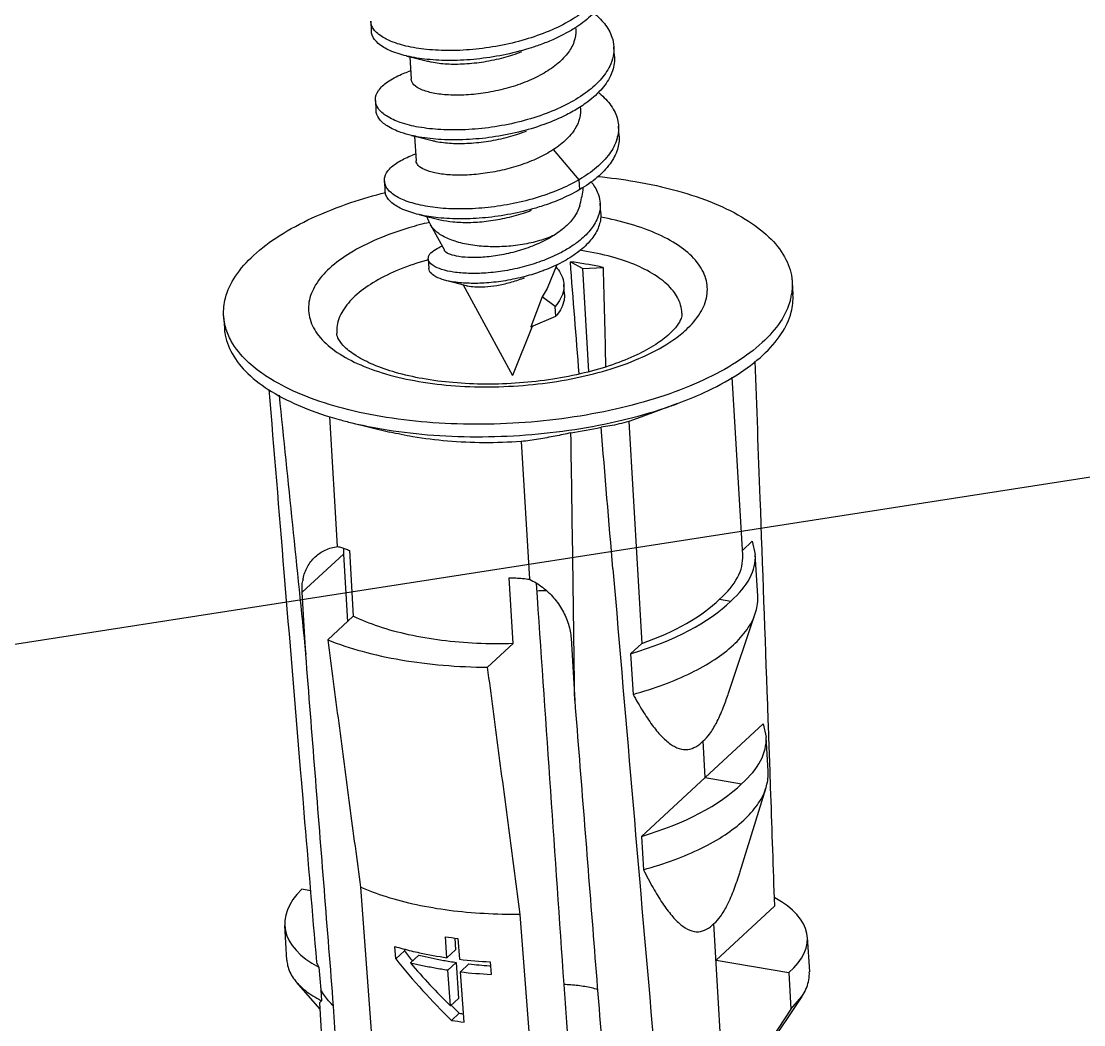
# Model space of a CAD drawing. Header units: millimetres. Extents: x 1603 to 1978, y -231 to 30.
# Drawn here: x 1827.91 to 1837.16, y -213.54 to -204.8 of the extents above; entities that cross this region are included whole.
import ezdxf

# ---------------------------------------------------------------- set-up
doc = ezdxf.new("R2010")
doc.units = ezdxf.units.MM
doc.layers.add('02___PRT_ALL_AXES', color=7, linetype='Continuous')
doc.layers.add('3_ALL_AXES', color=7, linetype='Continuous')
doc.layers.add('from', color=7, linetype='Continuous', lineweight=13)
doc.styles.get("Standard").update_dxf_attribs({"font": 'txt', "bigfont": 'gbcbig.shx'})
doc.dimstyles.new('ISO', dxfattribs={"dimscale": 0.6, "dimtxt": 2.5, "dimasz": 2.5, "dimexe": 1.25, "dimexo": 0.625, "dimtad": 0, "dimdsep": 46, "dimtxsty": 'Standard', "dimblk": 'OPEN', "dimcen": 0, "dimclrd": 4, "dimclre": 4, "dimadec": 0, "dimazin": 0, "dimtfac": 1, "dimtofl": 0, "dimtmove": 0, "dimatfit": 3, "dimfxl": 1, "dimarcsym": 0})

# ---------------------------------------------------------------- blocks, each defined once
blk = doc.blocks.new('_Open')
at = {"color": 0, "linetype": 'ByBlock', "lineweight": -2}
for p, q in [((-1, 0.1666666666666667), (0, 0)), ((-1, -0.1666666666666667), (0, 0)), ((0, 0), (-1, 0))]:
    blk.add_line(p, q, dxfattribs=at)
blk = doc.blocks.new('*u142')
at = {"color": 7, "linetype": 'Continuous'}
for p, q in [((-0.9782007725002586, 24.88221622010002), (-0.9709096340002361, 24.75874831260003)), ((2.053037693199713, 24.44172730190004), (2.04574655469969, 24.56519520950002)), ((-0.4810730368003533, 24.26706667170004), (-0.51715394690018, 24.25380637570004)), ((-0.9198716645000786, 23.89447295960002), (-0.9125805260000561, 23.77100505210004)), ((2.111366801099848, 23.45398404140002), (2.104075662599826, 23.57745194900002)), ((1.613561867399767, 22.91142191710003), (1.293170505099624, 23.28525165890002)), ((-0.4198591862000285, 23.23047326960003), (-0.4600809168000524, 23.21512067310005)), ((-0.8081687635003618, 22.89420773510003), (-0.8008776250003393, 22.77073982750002)), ((1.620853005899789, 22.78795400960001), (1.613561867399767, 22.91142191710003)), ((1.883086393099802, 22.49551912590005), (1.87579525459978, 22.61898703350002)), ((-0.08989574340012041, 22.08362588070003), (-0.1194764853003107, 22.07084605280002)), ((-0.2627133674000106, 21.92864039700004), (-0.2554222288999881, 21.80517248940004)), ((-0.03021207020037764, 21.65525234420002), (0.0674080184999184, 21.63147119310003)), ((1.217135178799708, 21.55854777040003), (1.155414229499911, 21.45343097360004)), ((1.430899012400005, 21.48499640090003), (1.423607873899982, 21.60846430850003)), ((1.155414229499911, 21.45343097360004), (1.013769837099971, 21.08047522210003)), ((1.317433687799621, 21.33569414430002), (1.155414229499911, 21.45343097360004)), ((1.324724826199599, 21.21222623680003), (1.317433687799621, 21.33569414430002)), ((1.013769837099971, 21.08047522210003), (1.324724826199599, 21.21222623680003))]:
    blk.add_line(p, q, dxfattribs=at)
for points in [[(-0.528702234800221, 24.44931112670002), (-0.4395191667999825, 24.42802714070001), (-0.3388253229004476, 24.40341398320004), (-0.2716671690000112, 24.38651939020002)], [(-0.4703731269000855, 23.46156786620003), (-0.3811900589003017, 23.44028388020004), (-0.2804962149002677, 23.41567072280003), (-0.2133380611003304, 23.39877612970002)], [(-0.3735411752004438, 22.47626532590004), (-0.2827186254003209, 22.45488946370003), (-0.180259141800434, 22.43026528080003), (-0.1131333156999972, 22.41372108310003)], [(0.0674080184999184, 21.63147119310003), (0.1769693486999131, 21.60331458290003), (0.213354422699922, 21.59341688760003)]]:
    blk.add_lwpolyline(points, dxfattribs=at)
for centre, radius, start, end in [((0.6175847298995905, 26.28043015470004), 1.7570666603, 301.8679192007141, 302.3497537223973), ((1.608734995099894, 23.55882124320004), 0.4965223968, 342.7530692570987, 348.0084317987986)]:
    blk.add_arc(centre, radius, start, end, dxfattribs=at)
for points, start_tangent, end_tangent in [([(1.974851390299591, 25.41790822620004), (1.895028951799759, 25.23892898260004), (1.746961541699875, 25.06797503410002), (1.537959599999795, 24.91167856580003), (1.278300910099915, 24.77595798380003), (0.9807300997999846, 24.66572970540003), (0.6598380124996766, 24.58466874290002), (0.3313511735996144, 24.53502974060004), (0.01136595199977819, 24.51753717990002), (-0.2844352887000241, 24.53135009920004), (-0.5415478782001628, 24.57410304610002), (-0.747351176900338, 24.64202126870003), (-0.8917231663003804, 24.73010453540002), (-0.9401952241000799, 24.78157686480003)], (-0.2347571179869282, -0.9720540599958788), (-0.590847778212623, 0.8067830581892553)), ([(1.994595540399587, 25.42946420910002), (1.982142528799614, 25.29444031870003), (1.902320090299781, 25.11546107510003), (1.754252680199897, 24.94450712660003), (1.557766755199737, 24.79606463090005)], (0.05611291404917158, -0.9984244292268246), (-0.8447870415775561, -0.5351026577981469)), ([(1.791169991499828, 24.98735373070002), (1.927941759199712, 24.85277532570004), (2.022498358199755, 24.68339615490004), (2.045584592799969, 24.56518527040004)], (0.7838576245691846, -0.6209405965185036), (0.06125154800143608, -0.9981223611699259)), ([(-0.9401952241000799, 24.78157686480003), (-0.9675333636000687, 24.83237063260003), (-0.9773075135003637, 24.88226535200002)], (-0.5908477782575987, 0.8067830581563171), (-0.0549199919161945, 0.9984907583387665)), ([(-0.5287023381001745, 24.44931069000003), (-0.5342567397001403, 24.45063513850005), (-0.7400600384003155, 24.51855336110003), (-0.8844320278003579, 24.60663662780001), (-0.9602422251000462, 24.70890272500003), (-0.9700163750003412, 24.75879744450003)], (-0.9731309234014195, 0.2302524829831388), (-0.05491999163828783, 0.9984907583540522)), ([(1.545250738499817, 24.78821065820003), (1.285592048599938, 24.65249007630004), (1.129427722999935, 24.58977974820004)], (-0.8492571381259554, -0.5279794629927492), (-0.9392992691930381, -0.3430989403851678)), ([(1.572462631299913, 24.77656896060003), (1.572549956699731, 24.77504138420002), (1.549788370799888, 24.62494409190003), (1.467801043299914, 24.47928823750004)], (0.05929975473006532, -0.9982402211336479), (-0.6130197701610736, -0.7900675676115712)), ([(1.129427722999935, 24.58977974820004), (0.9880212382995524, 24.54226179790004), (0.6671291508996546, 24.46120083540004), (0.3386423120996369, 24.41156183300004), (0.01865709049980069, 24.39406927240003), (-0.2771441502000016, 24.40788219160004), (-0.5287023381001745, 24.44931069000003)], (-0.9392992691896634, -0.3430989403944062), (-0.9731309233925712, 0.2302524830205352)), ([(1.467801043299914, 24.47928823750004), (1.333360134799932, 24.34435508350003), (1.154025819899744, 24.22425185910004), (0.9396132819997547, 24.12330038570002), (0.701914727899748, 24.04508236350003), (0.4513248337998448, 23.99163811400004), (0.2092112844998155, 23.96548730120003), (-0.01079033340010938, 23.96507943770004), (-0.2032497417003469, 23.98880365020003), (-0.3507777030999932, 24.03355445640003), (-0.4417390083003738, 24.09264174530003), (-0.4747506097000951, 24.16006036090005)], (-0.6130197701356581, -0.7900675676312914), (-0.06351901319142585, 0.9979806285510695)), ([(-0.2716363387003184, 24.38663883910004), (-0.2242871270000251, 24.37575152870002), (-0.03147208080008568, 24.35227580410003), (0.1888309292999111, 24.35294565470002), (0.4297355794997202, 24.37916207400002), (0.6794110728997111, 24.43250062910002), (0.9009951012999409, 24.50447654080003)], (0.9682678300289264, -0.249914804145481), (0.9330994458987255, 0.3596184423294936)), ([(2.045584592799969, 24.56518527040004), (2.04520166229986, 24.50508236580004), (2.036891673499667, 24.44674255220002)], (0.06125154825721381, -0.9981223611542296), (-0.2040539912456263, -0.978959635866939)), ([(2.036891673499667, 24.44674255220002), (1.995046047999949, 24.32482454770002), (1.874573920399598, 24.14970795830004), (1.689751904999866, 23.98656749190002), (1.449680289499611, 23.84165483860002), (1.166149865199714, 23.72033404420003), (0.8530677471999297, 23.62682029580003), (0.5257801371999449, 23.56397465420002), (0.2003250046996072, 23.53316472780003), (-0.1073489169002642, 23.53419807390003), (-0.3821587907000321, 23.56533157020004), (-0.6106221679001465, 23.62335630000004), (-0.7815135468003973, 23.70375381750003), (-0.8858122260003256, 23.80000061500004)], (-0.2040539913203037, -0.9789596358513734), (-0.549307301173419, 0.8356204215297606)), ([(2.052875731299537, 24.44171736280003), (2.052492800799882, 24.38161445830002), (2.002337186499972, 24.20135664010002), (1.881865058899621, 24.02624005070004), (1.697043043499889, 23.86309958430002), (1.618326468199939, 23.80971358040003)], (0.06125154805023792, -0.9981223611669311), (-0.8436798576420731, -0.5368466241013825)), ([(-0.9197197706002953, 23.89448403290004), (-0.9201064140002018, 23.90841905870002), (-0.8808588818001226, 24.01933454660002), (-0.770479708500261, 24.12656856770002), (-0.5942440909002471, 24.22320631950004), (-0.5171766695002589, 24.25386848460005)], (-0.07270872769739475, 0.997353217730121), (0.9391237978878035, 0.3435789461547201)), ([(1.84974514139958, 23.99945523880004), (1.926933624299636, 23.93107638410004), (2.050158350299625, 23.76736108020003), (2.102981831099896, 23.59192110870003), (2.104059633999896, 23.57745103000002)], (0.7831747408284948, -0.6218016768457771), (0.05723748489350034, -0.9983605913311415)), ([(-0.8858122260003256, 23.80000061500004), (-0.9197197706002953, 23.89448403290004)], (-0.5493073015920904, 0.835620421254541), (-0.07270872777276248, 0.9973532177246266)), ([(1.618326468199939, 23.80971358040003), (1.456971427999633, 23.71818693100005), (1.187752481299867, 23.60204839510004)], (-0.84367985766954, -0.5368466240582169), (-0.939333355141826, -0.3430056091640489)), ([(1.630790866899588, 23.78883324290004), (1.630929326499881, 23.78635889000003), (1.608014779099904, 23.63691364760004), (1.526130151199595, 23.49154497700002)], (0.05947205642359379, -0.9982299707506026), (-0.6130197700776284, -0.7900675676763169)), ([(-0.4703898679999838, 23.46149693860002), (-0.603331029400124, 23.49988839240004), (-0.7742224083003748, 23.58028591000004), (-0.8791198846001862, 23.67744827650003), (-0.9124286321002728, 23.77101612540002)], (-0.9732569163312053, 0.2297193392239182), (-0.07270872769118021, 0.9973532177305742)), ([(1.187752481299867, 23.60204839510004), (1.173441003699736, 23.59686613660003), (0.8603588856999522, 23.50335238820003), (0.5330712756999674, 23.44050674670004), (0.2076161431996297, 23.40969682030004), (-0.1000577784002417, 23.41073016640004), (-0.3748676522000096, 23.44186366270003), (-0.4703898679999838, 23.46149693860002)], (-0.9393333550992238, -0.3430056092807167), (-0.9732569163239082, 0.2297193392548329)), ([(2.104059633999896, 23.57745103000002), (2.09442237309986, 23.45565990610004)], (0.05723748474459728, -0.9983605913396782), (-0.2075673030559806, -0.9782207392516613)), ([(-0.2133088772002338, 23.39888921400004), (-0.1677929486004359, 23.38837944240004), (0.02466645969980163, 23.36465522980004), (0.2446680775997265, 23.36506309330002), (0.4867816268997558, 23.39121390610003), (0.737371520999659, 23.44465815560002), (0.959324216099958, 23.51673326240004)], (0.9682755473196009, -0.2498849024309547), (0.9330990792545044, 0.3596193936572331)), ([(1.526130151199595, 23.49154497700002), (1.461687398699723, 23.41915815130002), (1.383651328799715, 23.35016530530004), (1.293170505099624, 23.28525165890002)], (-0.6130197700502721, -0.7900675676975429), (-0.8381677144884877, -0.5454125799696455)), ([(2.082931673699932, 23.41160711150002), (1.991084230299748, 23.23350708250004), (1.832012183099778, 23.06460120100002), (1.613561867399767, 22.91142191710003)], (-0.296329815645371, -0.9550856717381851), (-0.8629668053103041, -0.5052606188221358)), ([(2.111350772499918, 23.45398312250003), (2.090222812199954, 23.28813920390002), (1.998375368799771, 23.11003917490004), (1.8393033215998, 22.94113329350003), (1.620853005899789, 22.78795400960001)], (0.05723748485984555, -0.998360591333071), (-0.8629668053115949, -0.5052606188199313)), ([(1.293170505099624, 23.28525165890002), (1.101840427299976, 23.17984976390002), (0.8847459886997058, 23.09351311610004), (0.6514465754999037, 23.02833073080004), (0.4167437170999619, 22.98656079540004), (0.1931676977997085, 22.96813057180003), (-0.009720518500216713, 22.97182451650002), (-0.1819866078003542, 22.99601250630002), (-0.3100049665999904, 23.03676252890003), (-0.3886505071004649, 23.08949434640004), (-0.4146527709003749, 23.14465644280003)], (-0.8381677143944933, -0.5454125801140923), (-0.08635645828246774, 0.9962643033416928)), ([(-0.8073680365000655, 22.89425715840002), (-0.8035081806001472, 22.94237198210004), (-0.7452954738000699, 23.04309928640004), (-0.6247681296999872, 23.13743265130003), (-0.4600814654004353, 23.21512212560003)], (-0.06160581155586677, 0.9981005580514135), (0.9355154723228083, 0.3532857215408418)), ([(-0.7693006382000931, 22.79562028180004), (-0.7957867705999888, 22.84159649820003), (-0.8073680365000655, 22.89425715840002)], (-0.6086026374497614, 0.7934751600958875), (-0.06160581176635249, 0.9981005580384218)), ([(1.613561867399767, 22.91142191710003), (1.356784366599641, 22.78429286450003), (1.066452520999974, 22.68175135440003), (0.7563357114995597, 22.60700261540003), (0.4411395269999048, 22.56191072640004), (0.1357811322995985, 22.54690715960004), (-0.145346783900095, 22.56097129130004), (-0.3890858071999901, 22.60168407350002), (-0.5841588627004057, 22.66535226380003), (-0.721721190000153, 22.74719692100004), (-0.7693006382000931, 22.79562028180004)], (-0.8629668053358137, -0.5052606187785663), (-0.6086026378138099, 0.7934751598166591)), ([(1.761030684999696, 22.88650943640005), (1.773766065000018, 22.87077399090003), (1.85576496909971, 22.72195444250002), (1.87566590239976, 22.61897911380004)], (0.6415444011876639, -0.7670859021679135), (0.06111109692578397, -0.998130970280217)), ([(-0.3735411327002112, 22.47626550800004), (-0.3817946688004668, 22.47821616590002), (-0.5768677242003832, 22.54188435630005), (-0.7144300515001305, 22.62372901340004), (-0.7884956321004211, 22.71812859060003), (-0.800076898000043, 22.77078925080002)], (-0.9737950044465318, 0.2274275473969218), (-0.06160581163373222, 0.9981005580466075)), ([(1.620853005899789, 22.78795400960001), (1.364075505099663, 22.66082495690003), (1.249203929899977, 22.61589882990003)], (-0.8629668053308269, -0.5052606187870837), (-0.9394849184045102, -0.3425902626906824)), ([(1.249203929899977, 22.61589882990003), (1.073743659499996, 22.55828344680003), (0.7636268499995822, 22.48353470790002), (0.4484306654999273, 22.43844281880004), (0.143072270799621, 22.42343925200004), (-0.1380556454000725, 22.43750338370003), (-0.3735411327002112, 22.47626550800004)], (-0.9394849184279691, -0.3425902626263514), (-0.9737950044588309, 0.2274275473442599)), ([(1.87566590239976, 22.61897911380004), (1.875404336799875, 22.56709326330002), (1.864858180499596, 22.50062894520002)], (0.06111109736736346, -0.9981309702531811), (-0.2363837175424384, -0.9716597851515812)), ([(-0.1131366106001224, 22.41370838140003), (0.04349519489960585, 22.38750210800004), (0.2396813857999405, 22.37984162080002), (0.459537161299977, 22.39463640850002), (0.6910181743996873, 22.43320745820003), (0.9213771793997694, 22.49554039160003), (1.020337029199709, 22.53066164810002)], (0.9696360326714609, -0.2445525795103164), (0.9336284600945832, 0.3582427926719775)), ([(1.882957040899782, 22.49551120630002), (1.882695475299897, 22.44362535570002), (1.840920580499642, 22.28896056770003), (1.741792987099871, 22.14053834020004), (1.592191750899929, 22.00390636240002), (1.401376340099887, 21.88384168570002), (1.180437895399791, 21.78412637720004), (1.148775235099947, 21.77231119760003)], (0.06111109702417273, -0.9981309702741932), (-0.9394826843947243, -0.3425963889513187)), ([(1.621364889299912, 22.58796108390004), (1.569490225599566, 22.47315056530005), (1.459277550699881, 22.34041119430003), (1.305611473099816, 22.22202501720002)], (-0.2769216341286183, -0.9608925062417418), (-0.8433030408716411, -0.5374383511219154)), ([(1.864858180499596, 22.50062894520002), (1.833629441999619, 22.41242847520004), (1.734501848599848, 22.26400624780004), (1.584900612399906, 22.12737426990003), (1.462962816099662, 22.04601383180002)], (-0.2363837173273802, -0.9716597852039001), (-0.8594041314766552, -0.5112969184347351)), ([(1.305611473099816, 22.22202501720002), (1.121122580299925, 22.15312033540005), (0.9084944529995482, 22.10467319610004), (0.6808744489999299, 22.07967921380003), (0.4523369257999548, 22.07968383290003), (0.2370129262999399, 22.10468677150004), (0.0482166256997516, 22.15314200290004), (-0.1023785552001755, 22.22205356080002), (-0.2054600560004474, 22.30715982540002), (-0.2344329437000852, 22.34930347700003)], (-0.9058964842150915, -0.4234991852255875), (-0.4800278014022644, 0.8772532757880749)), ([(1.305611473099816, 22.22202501720002), (1.11266009189967, 22.11881580200003), (0.8987216719997377, 22.03804626160002), (0.6781674860999374, 21.98170008130003), (0.4656161180996605, 21.95014020280004), (0.2750040469995838, 21.94207803180004), (0.1185512057995766, 21.95464788220005), (0.006007883399888669, 21.98361463370003), (-0.05603787170002761, 22.02366448410004), (-0.06104902710012539, 22.03334684600003)], (-0.8433030409104821, -0.5374383510609694), (-0.3853388838070915, 0.9227751322106079)), ([(-0.2616740910002591, 21.92870726830003), (-0.258770314800131, 21.95718562970004), (-0.2151636732000952, 22.01533194910002), (-0.1272235886003728, 22.06749929120002), (-0.1194724920001136, 22.07083660220002)], (-0.0642112890381255, 0.9979363258044386), (0.9211445025539129, 0.3892207669365864)), ([(1.462962816099662, 22.04601383180002), (1.394085201599864, 22.00730959330002), (1.173146756999813, 21.90759428480004), (0.9343795224999667, 21.83084936050003), (0.6906076624995876, 21.77843412230004), (0.4545041159999528, 21.75041437240003), (0.2379375878999781, 21.74559923980001), (0.05138131349985997, 21.76164272190005), (-0.09658695760026603, 21.79520271260003), (-0.1996699741002885, 21.84214742770001)], (-0.8594041314280736, -0.5112969185163923), (-0.8414808780782377, 0.5402868977022098)), ([(-0.1996699741002885, 21.84214742770001), (-0.2541039943002943, 21.89779689220003), (-0.2616740910002591, 21.92870726830003)], (-0.8414808781702945, 0.540286897558834), (-0.0642112888207553, 0.997936325818425)), ([(-0.03022247570015679, 21.65520887910003), (-0.08929581910024353, 21.67173480510002), (-0.192378835600266, 21.71867952010004), (-0.2468128558002718, 21.77432898460003), (-0.2543829525002366, 21.80523936070003)], (-0.9725198397892068, 0.2328200189338877), (-0.06421128925700631, 0.9979363257903547)), ([(1.32566110029984, 21.82677735840002), (1.382814054199571, 21.74634318510005), (1.419683605399769, 21.64243621480003), (1.423559945499619, 21.60846154160004)], (0.6633664921457113, -0.7482946592742019), (0.05763365819520547, -0.998337799265879)), ([(1.148775235099947, 21.77231119760003), (0.9416706609999892, 21.70738145290002), (0.6978988009996101, 21.65496621470004), (0.4617952544999753, 21.62694646490002), (0.2452287263995458, 21.62213133220004), (0.05867245199988247, 21.63817481430004), (-0.03022247570015679, 21.65520887910003)], (-0.9394826844152305, -0.3425963888950854), (-0.9725198398236665, 0.2328200187899447)), ([(0.2131815169996116, 21.59249580430003), (0.2244291304996295, 21.59057829950004), (0.3153493125996647, 21.57863269510003), (0.43919142859977, 21.57960912410005), (0.5895054063998941, 21.59695934790003), (0.7558627332996366, 21.63303242150005), (0.9236211610996179, 21.68756260910004), (0.9349772314999427, 21.69198319980003)], (0.9828330056655841, -0.1844973793156809), (0.9304863119728991, 0.3663266619167555)), ([(1.423559945499619, 21.60846154160004), (1.419477062700025, 21.53693025340004), (1.384150756299732, 21.43354091560002)], (0.05763365827088059, -0.9983377992615101), (-0.455285174853493, -0.8903456685796952)), ([(1.384150756299732, 21.43354091560002), (1.317433687799621, 21.33569414430002)], (-0.4552851746632027, -0.8903456686770016), (-0.651595767893218, -0.7585663815801802)), ([(1.430851083899597, 21.48499363400003), (1.426768201199593, 21.41346234590003), (1.391441894799755, 21.31007300810003), (1.381692364499941, 21.29207764500003)], (0.05763365809913859, -0.9983377992714247), (-0.4967742457749251, -0.867879800856521)), ([(1.381692364499941, 21.29207764500003), (1.324724826199599, 21.21222623680003)], (-0.4967742455680128, -0.8678798009749574), (-0.6515957683030655, -0.758566381228128))]:
    blk.add_spline(points, degree=3, dxfattribs=dict(at, start_tangent=start_tangent, end_tangent=end_tangent))
at = {"layer": '02___PRT_ALL_AXES', "color": 7, "linetype": 'Continuous'}
for p, q in [((1.504636882499653, 21.88920057060002), (1.658792925799844, 21.80827988520002)), ((1.658792925799844, 21.80827988520002), (1.912485743199795, 21.81937427750003)), ((1.734623284000008, 20.52417100860004), (1.658792925799844, 21.80827988520002)), ((1.732705567799712, 21.85605502770002), (1.695189311599734, 21.86247804700002)), ((4.264270249699621, 21.63618910860004), (4.273392922199946, 21.48170606260004)), ((-2.807410138600062, 21.21858584550003), (-2.798287466200236, 21.06410279960002)), ((3.648891000899766, 18.24128638040003), (3.518293643699963, 20.45281787800002)), ((2.838437272099782, 20.12653891100001), (2.380959526499737, 19.95671035860005)), ((-1.390304784900309, 18.34849762230004), (-1.485899166000308, 19.96728983510002)), ((2.380959526499737, 19.95671035860005), (2.230336323999836, 19.90413562760003)), ((-1.213808215300105, 19.88724204730002), (-0.7395220209000399, 19.77243686140002)), ((2.230336323999836, 19.90413562760003), (2.393430310699841, 17.14230723770004)), ((0.8945064175995867, 19.65380888470003), (0.9957120144999863, 17.93999652210005)), ((3.645440732299903, 18.29971312040004), (3.767867471199679, 18.41312803530002)), ((3.767867471199679, 18.41312803530002), (3.805388519499957, 18.24866952730002)), ((-1.831170401300369, 17.77892902270003), (-1.317785574500249, 18.25351889300003)), ((-1.317785574500249, 18.25351889300003), (-1.26814097560009, 17.41283883330004)), ((-1.24336873250013, 18.29823741090001), (-1.195072231100312, 17.48038599130004)), ((3.835681025699614, 17.73533551420002), (3.805362977999721, 18.24874036990002)), ((0.7936742550996314, 17.13990007020004), (0.7453777536998132, 17.95775148990003)), ((1.078480120599579, 17.88953097490003), (1.090391401099623, 17.71701618440002)), ((-1.785584468300385, 17.00697828170001), (-1.831170401300369, 17.77892902270003)), ((3.360710809999546, 17.69341659920002), (3.500629875299637, 17.66946157420003)), ((-1.195072231100312, 17.48038599130004), (-1.512991047800369, 17.18649134910004)), ((3.467468618999646, 16.51053406550002), (3.804918234999604, 17.51455667140004)), ((1.513539598299758, 17.20629361000005), (1.559125531299742, 16.43434286900003)), ((0.4757554384996183, 16.84600542800004), (0.7936742550996314, 17.13990007020004)), ((2.254844055399644, 17.01443927540004), (2.393430310699841, 17.14230723770004)), ((2.254844055399644, 17.01443927540004), (2.284688606700001, 16.50905259160004)), ((3.182798985799764, 15.47503523900002), (3.902024419499867, 16.14131853610002)), ((3.902024419499867, 16.14131853610002), (3.93954546779969, 15.97686002810002)), ((3.963294571699862, 16.14347063410003), (3.969180288899679, 15.97797273430004)), ((3.182798985799764, 15.47503523900002), (3.155967596099799, 15.92939713880003)), ((3.964471695999691, 15.55439839500002), (3.939519926199864, 15.97693087080003)), ((3.969180288899679, 15.97797273430004), (3.984163957499732, 15.55509013100004)), ((-1.854285511400121, 15.57305676700003), (-1.844103026500306, 15.45110174340005)), ((2.389001003599788, 14.74262977630002), (3.182798985799764, 15.47503523900002)), ((3.182798985799764, 15.47503523900002), (3.634786823599825, 15.39765207510004)), ((3.984163957499732, 15.55509013100004), (3.991388613399977, 15.35035796810001)), ((-1.844103026500306, 15.45110174340005), (-1.824102269000377, 15.21180988400005)), ((3.611485271199854, 14.29223111240003), (3.938513290499941, 15.34850074580004)), ((-1.824102269000377, 15.21180988400005), (-1.809509550700113, 15.03743816130003)), ((2.389001003599788, 14.74262977630002), (2.413479276999624, 14.32811547250003)), ((-1.727620112800196, 14.06688892340003), (-1.835705416700421, 14.08539380800005)), ((-1.106165499700182, 14.11258111140003), (-0.9707441079003729, 12.32110622720006)), ((3.316955933999907, 13.20322573980002), (4.042822296099985, 13.87566112710005)), ((4.039374326799589, 13.97552924500002), (4.042822296099985, 13.87566112710005)), ((1.01800237829957, 11.98062030620002), (0.8825809864997609, 13.77209519040002)), ((-2.021371044300395, 13.20224808590004), (-2.046887123000033, 13.63433655140003)), ((3.45111288229964, 10.93141624070006), (3.290124544399987, 13.65758763970004)), ((-0.03061879480037533, 13.23337446680003), (-0.04996408620036163, 13.49360141580001)), ((4.451812213699668, 13.48743469440004), (4.477224024599764, 13.05711189610003)), ((-0.667282905200409, 13.21761716630004), (-0.6789376803003506, 13.37370958710002)), ((0.06864478819989017, 13.47790507930003), (0.07719919799956187, 13.33304497630002)), ((0.1060262601999966, 13.47343457550002), (0.1253889089998665, 13.21322367230005)), ((-0.5593025366001712, 13.31743778130004), (-0.667282905200409, 13.21761716630004)), ((-0.5607327604002421, 13.34165714590003), (-0.5593025366001712, 13.31743778130004)), ((-0.4844837463001568, 13.16744350690004), (-0.3780745610001759, 13.26581166830005)), ((-0.03061879480037533, 13.23337446680003), (0.07719919799956187, 13.33304497630002)), ((-1.625509857500219, 13.11583414450004), (-1.596592774300007, 12.83411115880003)), ((-0.01901158880036746, 13.07723807170004), (0.08654306239986909, 13.17481627340004)), ((0.08654306239986909, 13.17481627340004), (0.1130173685996851, 12.72650121300001)), ((0.1370065781998164, 13.05709694970002), (0.2430935534998753, 13.15516724930004)), ((0.4975560241996391, 13.13338352050005), (0.5041741362997527, 13.13297607160004)), ((0.5041741362997527, 13.13297607160004), (0.5103558181999688, 13.13260256850003)), ((0.5066668109998318, 13.18216084820003), (0.518340671599617, 13.02608607070005)), ((3.316955933999907, 13.20322573980002), (4.220931609599575, 13.04845941210004)), ((0.01387558019996504, 12.63485127310003), (-0.01901158880036746, 13.07723807170004)), ((0.1834777274998487, 12.43259049570003), (0.1370065781998164, 13.05709694970002)), ((4.220931609599575, 13.04845941210004), (4.247762999199949, 12.59409751230004)), ((-1.611539502900087, 12.59688044690006), (-1.898561563600197, 12.92619643270004)), ((-1.596592774300007, 12.83411115880003), (-1.58854335740034, 12.6978025889)), ((0.1130173685996851, 12.72650121300001), (0.01387558019996504, 12.63485127310003)), ((4.383179649399608, 12.74926848290005), (3.510580712899809, 11.45303925480005)), ((4.247762999199949, 12.59409751230004), (4.383179649399608, 12.74926848290005)), ((-1.615941743100393, 12.67142784220005), (-1.512091994000002, 10.91283949200005)), ((-0.8259258939001484, 2.224909385800004), (-1.440364716800104, 12.62979689180003)), ((4.247762999199949, 12.59409751230004), (3.426249197299967, 11.35245709160006)), ((0.02741733809989455, 12.45269258600001), (0.1239185199997337, 12.54190146200006))]:
    blk.add_line(p, q, dxfattribs=at)
for centre, radius, start, end in [((1.060302973199668, 18.02747197600002), 3.887202403, 80.59992437831264, 83.43636070860931), ((1.150246677799714, 18.54194145740004), 3.3649016084, 76.90735420910968, 80.03200736060036), ((3.526916366599835, 21.60178168270002), 0.7385567741, 345.4632450162003, 350.7493770514018), ((1525.4255427021, 176.4078402295), 1535.5072416883, 185.8377062512988, 185.9586045090001), ((0.4964837928996531, 26.21442882310004), 6.5316433218, 278.9444453006941, 282.2865963618057), ((-1406.1475954216, -1.838072599599968), 1407.8253038628, 0.7436730108000734, 0.8791246288005871), ((2021.7194670818, 188.5953341346001), 2026.8708807391, 184.8261660138015, 184.9928858185009), ((-1.242790952100222, 17.82627787780004), 0.5891264145, 168.1857010687989, 170.6597887729976), ((1.221827012599988, 13.08553410290003), 4.71127115, 90.18135114439866, 91.6625793911053), ((0.7300609299995813, 18.91398069050004), 5.4762181135, 261.8110139939113, 263.4567266625914), ((0.6401498762998017, 17.25753808790003), 4.119546190299999, 255.6899441346947, 260.0191968671065), ((0.6537793838997459, 18.02669369030002), 4.8419324702, 257.770962521901, 261.8741348345914), ((0.7432829790996038, 17.81873544790002), 4.690127143, 259.9665869282084, 261.9506471027119), ((0.8000959981995948, 19.14119442020004), 5.9662566844, 263.5066778176985, 267.1809714759921), ((0.8314578552999592, 18.53091328710002), 5.4078478172, 263.7539562290996, 266.4600811801004), ((0.8045494737998524, 18.90744368100002), 5.8883046398, 263.4905246816884, 267.2139714876038), ((-0.8771587573000943, 14.09730814860004), 1.5699311644, 242.7246887663092, 243.0552512021981), ((0.7930379705999258, 17.78094246610004), 5.3829748353, 261.8230918603106, 263.4979641391025), ((0.8145273082996027, 17.41821220110003), 4.9249717687, 261.9390794596002, 262.549050787209)]:
    blk.add_arc(centre, radius, start, end, dxfattribs=at)
for centre, major_axis, ratio, start_param, end_param in [((-0.3009795126004065, 18.45066451270003), (0.9994858425, 0.2964037876), 0.644933681, 2.8856816073, 2.992176953), ((0.9242991999999504, 18.11054560830001), (2.7249275659, 0.124337302), 0.4160415449000001, -0.4836756118, 0.00543067730000002), ((0.9242991999999504, 18.11054560830001), (2.881415622600001, 0.1314777864), 0.4160415448999999, -0.4836756118, 0.005544905200000005), ((0.9242991999999504, 18.11054560830001), (2.8767443504, 0.2103354197), 0.4576149325999999, -1.1237017934, -0.4956528364), ((0.9242991999999504, 18.11054560830001), (2.7205099878, 0.1989122217), 0.4576149326, -1.0341400843, -0.4956528364), ((1.058456148199639, 15.83873610920003), (2.881415622600001, 0.1314777864), 0.4160415448999999, -0.4836756118, 0.005544905200000005), ((1.058456148199639, 15.83873610920003), (2.8767443504, 0.2103354197), 0.4576149325999999, -1.1237017934, -0.4956528364), ((-0.02802409480000279, 13.77590738320004), (2.0184664491, 0.1475817577), 0.4576149326, 2.6459398172, 3.7665126836), ((2.268939930199849, 13.38265267880001), (2.1831434039, 0.09961591790000002), 0.4160415449, -0.4836756118, 0.6004472936999998), ((1.105840529499801, 13.87112317530003), (-2.747761254399999, 2.8660067455), 0.4443879157, 1.3793775488, 1.6407575417), ((1.179200566399686, 13.79405396710004), (-2.5377586245, 2.6469499431), 0.4445475621, 1.3343137462, 1.3797137341), ((1.193582319999678, 13.56787659890003), (2.886897174, 0.2110781493), 0.4576150035, -3.0041302136, -2.9553566818), ((1.094231093599774, 14.05764055960003), (-2.7524752359, 2.8897219498), 0.4430414093, 1.4592450568, 1.6422982676), ((1.179200566399686, 13.79405396710004), (-2.5377586245, 2.6469499431), 0.4445475621, -4.7041300971, -4.6650481362)]:
    blk.add_ellipse(centre, major_axis=major_axis, ratio=ratio, start_param=start_param, end_param=end_param, dxfattribs=at)
for points, start_tangent, end_tangent in [([(1.845459965399641, 22.95107810880003), (2.309851991999949, 22.88903579910004), (2.835659190199749, 22.77262452420004), (3.29732381049962, 22.61526570260003), (3.680796422899675, 22.42174742560002), (3.974394608199873, 22.19796771960003), (4.169204233999608, 21.95070956140003), (4.259260875499876, 21.68758780230002), (4.264151523099827, 21.63632194700003)], (0.9952317089468332, -0.09753894353931572), (0.05637846333004428, -0.9984094695427037)), ([(-2.435484808900128, 21.96906962420002), (-2.115552907200254, 22.21294130870004), (-1.706576813500305, 22.43507773240003), (-1.223506642100347, 22.62650291850002), (-0.7957026167000549, 22.75302496920003)], (0.7343069540363109, 0.6788175728823727), (0.9685611155631392, 0.2487757331796807)), ([(-0.247287030500047, 22.38017978100004), (-0.5030648690003545, 22.31217432120002), (-0.9000563349000004, 22.16963951770003), (-1.234301800900084, 21.99850475890003), (-1.490791851800168, 21.80733224140005)], (-0.9734542916244293, -0.2288815023499725), (-0.7343069540085339, -0.6788175729124204)), ([(2.947651962899727, 21.04744271270005), (3.120380087299964, 21.25311764200003), (3.202932962599789, 21.46740605710002), (3.190103258099953, 21.68006827100004), (3.082482772699677, 21.88293417750003), (2.884180472099615, 22.06829393180004), (2.602870908299792, 22.22895660510002), (2.249364779999723, 22.35875343850003), (1.882773886299674, 22.44464194440002)], (0.7343069540148418, 0.6788175729055967), (-0.9837689951283937, 0.179439583771448)), ([(-2.807291412000268, 21.21845300710004), (-2.784969481300323, 21.43837177120002), (-2.66059968890022, 21.70914551840002), (-2.435484808900128, 21.96906962420002)], (-0.05637846335313408, 0.9984094695413999), (0.7343069540194057, 0.6788175729006598)), ([(2.892655695899975, 21.25176570680003), (2.876413521999893, 21.35191124140005), (2.782994370999859, 21.52729377300003), (2.611289085999942, 21.68749762990004), (2.367896204899807, 21.82636626770002), (2.06216917959955, 21.93856304270003), (1.70585692809982, 22.01977629560002), (1.62122214719966, 22.03327155840003)], (-0.04216627687731352, 0.9991106070372319), (-0.9892336813811254, 0.146344537380615)), ([(-1.490791851800168, 21.80733224140005), (-1.663519976200405, 21.60165731210003), (-1.746072851600275, 21.38736889700004), (-1.733243147100438, 21.17470668310003), (-1.625622661600119, 20.97184077660003), (-1.427320361100101, 20.78648102230002), (-1.146010797300278, 20.62581834900004), (-0.7925046689001647, 20.49602151560003), (-0.3804267461000563, 20.40209478170004), (0.07435569249992113, 20.34765425030002), (0.554331798399744, 20.33479662670004), (1.040999557099894, 20.36401630400002), (1.515667861899601, 20.43419443520003), (1.959924980099913, 20.54260063290002), (2.356916445999559, 20.68513543640003), (2.691161911999643, 20.85627019520004), (2.791228504099763, 20.92193389000002)], (-0.7343069540139019, -0.6788175729066135), (0.8181178507361548, 0.5750505910846928)), ([(-0.259645306100083, 21.91566754160004), (-0.3180067721000341, 21.89881611020002), (-0.661493160900136, 21.77577801840005), (-0.9508959595000306, 21.62801214170003), (-1.175093580600333, 21.46119703990004)], (-0.9629582176058313, -0.2696506464768822), (-0.7343069540247246, -0.678817572894906)), ([(1.61461771669974, 20.49503796250002), (1.504636882499653, 21.88920057060002)], (-0.07894506212592413, 0.9968789681631035), (-0.07835193657446847, 0.9969257615464808)), ([(1.912485743199795, 21.81937427750003), (1.943373340999642, 20.58493852350003)], (0.02546566989586049, -0.9996756972422383), (0.02454456698979227, -0.9996987367358647)), ([(4.264151523099827, 21.63632194700003), (4.255867928299722, 21.48305624650004)], (0.05637846345094263, -0.9984094695358767), (-0.1606408960078256, -0.9870129191301413)), ([(-1.175093580600333, 21.46119703990004), (-1.325470235400189, 21.28174332390003), (-1.396247033400414, 21.09654729920004), (-1.400081240500185, 20.99826728260004)], (-0.734306954036281, -0.6788175728824051), (0.07606495816002382, -0.9971028643726352)), ([(4.241829592399881, 21.41640318290001), (4.117459799999779, 21.14562943570002), (3.892344919999687, 20.88570532990002)], (-0.2509237902564541, -0.9680068447502502), (-0.7343069540365652, -0.6788175728820975)), ([(3.901467592500012, 20.73122228400004), (4.127969657799895, 20.99327233270003), (4.251455620299566, 21.26381886130002), (4.273279510799966, 21.48169967820002)], (0.7343069540019144, 0.6788175729195809), (-0.05620577296312269, 0.9984192060881132)), ([(-2.781954509000116, 21.07033652750005), (-2.802400764400318, 21.16718715180002), (-2.807291412000268, 21.21845300710004)], (-0.2755303251678338, 0.9612923800347675), (-0.05637846346574129, 0.9984094695350411)), ([(2.892981226499614, 21.25177944550003), (2.881572990399945, 21.18556699870004), (2.832934428099634, 21.09708068400005), (2.738662763399589, 20.99279300910004)], (0.0411402887875033, -0.9991533799364746), (-0.7343069540193727, -0.6788175729006954)), ([(-2.798174054800256, 21.06410918410003), (-2.79306796560013, 21.01116741180005), (-2.702509643600024, 20.74829756970004), (-2.507426767300331, 20.50136764160004), (-2.213746831000208, 20.27788046840004), (-1.830393151099997, 20.08462659480003), (-1.369013735100452, 19.92747794200002), (-1.213811267500205, 19.88722944460002)], (0.05620577300319486, -0.9984192060858573), (0.9719032442761886, -0.2353807208872879)), ([(-2.306392704500013, 20.48649495750004), (-2.517534497200359, 20.65680723450004), (-2.712344122900049, 20.90406539270003), (-2.781954509000116, 21.07033652750005)], (-0.8256328371211108, 0.5642077793396201), (-0.2755303250308499, 0.9612923800740305)), ([(2.791228504099763, 20.92193389000002), (2.947651962899727, 21.04744271270005)], (0.8181178505964356, 0.5750505912834697), (0.7343069538498037, 0.6788175730841256)), ([(3.892344919999687, 20.88570532990002), (3.572413018199768, 20.64183364540003), (3.16343692449982, 20.41969722170003), (2.680366753199905, 20.22827203560001), (2.138094244499825, 20.07343229200004), (1.552787984699535, 19.95976858540001), (0.942440462599734, 19.89078872590002), (0.3255624692997117, 19.86857943880003), (-0.2790476266000042, 19.89381910180003), (-0.8529918810004347, 19.96573915500002), (-1.37879907910019, 20.08215042990003), (-1.840463699500106, 20.23950925150004), (-2.223936311800117, 20.43302752850002), (-2.306392704500013, 20.48649495750004)], (-0.7343069540237055, -0.6788175728960085), (-0.8256328370924321, 0.5642077793815872)), ([(2.738662763399589, 20.99279300910004), (2.568121287699796, 20.86242923770004), (2.330268918699858, 20.73146587120004), (2.029597395399833, 20.61006465450004), (1.676705563299947, 20.50730592120004), (1.285477450399867, 20.43000292510004), (0.8718259792999561, 20.38277622940004), (0.4526558632996966, 20.36813327910005), (0.04513718819998758, 20.38651255360003), (-0.3340262890001213, 20.43622451230004), (-0.6690700058002221, 20.51320306530005), (-0.9466181955003776, 20.61072251700003), (-1.157455367500006, 20.71930399720003), (-1.299181411300196, 20.82775316330003), (-1.376426255600109, 20.92457015160005), (-1.400408682500256, 20.99824230340005)], (-0.7343069540279221, -0.6788175728914472), (-0.07674137878873671, 0.9970510321852155)), ([(2.838443026599634, 20.12652340500003), (3.16986473759971, 20.26396056790003), (3.57883157499964, 20.48563097310003), (3.901467592500012, 20.73122228400004)], (0.9375205684113986, 0.3479298547201264), (0.7343069540032464, 0.6788175729181399)), ([(3.798826914099664, 20.65291575610001), (3.861898265499804, 18.94709655630004), (3.95476769689958, 16.38264242730003), (3.963294571699862, 16.14347063410003)], (0.03722054481482293, -0.9993070754496276), (0.03557742920815849, -0.9993669228721443)), ([(-2.244113732600454, 20.30090932040002), (-2.057853864200297, 18.02847065780003), (-1.854285511400121, 15.57305676700003)], (0.0812971902907232, -0.9966899050611648), (0.0831748048531975, -0.9965349727117622)), ([(-1.213811267500205, 19.88722944460002), (-0.8436273631000404, 19.81120939220003), (-0.2701976341004411, 19.73935370650003), (0.3338520796996818, 19.71409418360003), (0.9501680333996774, 19.73619832120002), (1.560023778699815, 19.80499449640004), (2.144889157199941, 19.91839237220003), (2.686993330499718, 20.07294641140004), (2.838443026599634, 20.12652340500003)], (0.9719032442738663, -0.2353807208968767), (0.9375205684007513, 0.3479298547488164)), ([(2.230336323999836, 19.90413562760003), (2.110914013199817, 19.87229210170003), (1.996408362099828, 19.84864519910002), (1.886427287399783, 19.83239967400004)], (-0.9566499153865393, -0.2912403464338816), (-0.9921507990966545, -0.1250471585117788)), ([(2.034797923999577, 18.06877855710002), (1.886427287399783, 19.83239967400004)], (-0.08417347733406752, 0.9964511155663842), (-0.0835068174965423, 0.996507205910524)), ([(0.8945064175995867, 19.65380888470003), (0.4308134755997344, 19.63919551000004), (-0.02323439020028673, 19.65941716730003), (-0.4544596963000913, 19.71388697890004), (-0.7395236025004124, 19.77243033050001)], (-0.9976345570942368, -0.06874074840577474), (-0.9719060844653734, 0.235368993240797)), ([(1.512001886500002, 19.76221549730002), (1.315551966199564, 19.72102818210004), (1.109985545599557, 19.68470382550004), (0.8945064175995867, 19.65380888470003)], (-0.9762551137983116, -0.2166239893978636), (-0.9925650046828141, -0.1217156993941425)), ([(-1.668433121199996, 18.22017312200003), (-1.543003150300137, 18.30403096570004), (-1.390304784900309, 18.34849762230004)], (0.7342454494031831, 0.6788840991146557), (0.9904279320129531, 0.1380308352816329)), ([(-1.390304784900309, 18.34849762230004), (-1.343595962500331, 18.33751163670001), (-1.294368288200076, 18.32073273630004), (-1.24336873250013, 18.29823741090001)], (0.9850502987301166, -0.1722669700543548), (0.8992594331129797, -0.4374156741102478)), ([(-1.819437503200334, 17.94689581720002), (-1.764723784400303, 18.09653855860003), (-1.670553581100194, 18.21820039240004), (-1.668433121199996, 18.22017312200003)], (0.2048474667134413, 0.9787939085328871), (0.7342454492714358, 0.6788840992571468)), ([(-1.831170401300369, 17.77892902270003), (-1.8241067621002, 17.92189095900002)], (-0.0589502063354096, 0.9982609243945255), (0.1624033072676125, 0.9867244629523186)), ([(0.7453777536998132, 17.95775148990003), (0.8279096914998263, 17.95738920170004), (0.9115765720998752, 17.95141354520004), (0.9957120144999863, 17.93999652210005)], (0.9995832902896811, 0.02886599684152926), (0.9859822463559637, -0.1668502618243316)), ([(0.9957120144999863, 17.93999652210005), (1.156834763599818, 17.84180137340002), (1.297231379599907, 17.71009681760003), (1.407841148899934, 17.55337553740003), (1.481526949099589, 17.38175001980002), (1.513539598299758, 17.20629361000005)], (0.9047865524724323, -0.4258653478096691), (0.05895020657454766, -0.9982609243804038)), ([(1.090391401099623, 17.71701618440002), (1.423483775000022, 12.89891297990005)], (0.06888384534239367, -0.9976246868691879), (0.0690590786860899, -0.9976125719190936)), ([(3.804916875199979, 17.51455712650002), (3.836556243299583, 17.71240414010003), (3.835659643499639, 17.73533422190002)], (0.3174109771936538, 0.9482880741404321), (-0.0603267432137877, 0.9981786834295842)), ([(0.7936742550996314, 17.13990007020004), (0.339878961499835, 17.14364446320002), (-0.09780755920019146, 17.18107542690004), (-0.5070368554002016, 17.25113803850002), (-0.8762634540003091, 17.35185564090003), (-1.195072231100312, 17.48038599130004)], (-0.9995832902875518, -0.02886599691526293), (-0.8992594331297378, 0.437415674075796)), ([(3.532827542899668, 17.12422729440004), (3.702464525199957, 17.31576804380003), (3.804916875199979, 17.51455712650002)], (0.7343069540236589, 0.6788175728960588), (0.3174109772899942, 0.948288074108185)), ([(-1.512991047800369, 17.18649134910004), (-1.376491494300353, 16.15116514400003), (-1.240894002900404, 15.12643413480004), (-1.106165499700182, 14.11258111140003)], (0.1304981185611541, -0.9914485569367677), (0.1320343042669599, -0.9912451475274621)), ([(-1.512991047800369, 17.18649134910004), (-1.085630275000312, 17.04453205890002), (-0.6025317226003608, 16.93867559450004), (-0.07718034330036971, 16.87187901520002), (0.4757554384996183, 16.84600542800004)], (0.9279717209994869, -0.3726506205888439), (0.9999591966849546, -0.009033546655682314)), ([(2.284688606700001, 16.50905259160004), (2.667965230499703, 16.63212005640003), (3.009135902299931, 16.77814611500003), (3.299807060099738, 16.94353819950004), (3.532827542899668, 17.12422729440004)], (0.964094152247664, 0.2655606627530854), (0.7343069540262169, 0.6788175728932916)), ([(-1.440364716800104, 12.62979689180003), (-1.554843401200287, 14.07725522360005), (-1.669912674700299, 15.53634219960003), (-1.785584468300385, 17.00697828170001)], (-0.07896083027092812, 0.9968777193231503), (-0.07831322240942827, 0.9969288034738748)), ([(0.8825809864997609, 13.77209519040002), (0.7478524826997273, 14.78594822330004), (0.6122549918000004, 15.81067921870005), (0.4757554384996183, 16.84600542800004)], (-0.1320343042669599, 0.9912451475274621), (-0.1304981185611541, 0.9914485569367677)), ([(1.559125531299742, 16.43434286900003), (1.674797324899828, 14.96370678560004), (1.78986659839984, 13.50461981140003), (1.904345282699978, 12.05716147910005)], (0.07831322240942827, -0.9969288034738748), (0.07896083027092812, -0.9968777193231503)), ([(2.284688606700001, 16.50905259160004), (2.405412435899962, 16.30104056010003), (2.522674983099932, 16.12753691090003), (2.637194979399737, 15.99010300100002), (2.749512905199936, 15.89139478510003), (2.859591813499719, 15.83491957780004), (2.966223939299653, 15.82426233050003), (3.06615976059993, 15.85808930240003), (3.155967596099799, 15.92939713880003)], (0.4788956738072871, -0.87787182071682), (0.700613485050263, 0.7135409901089951)), ([(3.155967596099799, 15.92939713880003), (3.235988754299797, 16.01505742450004), (3.320460330399783, 16.15175654720002), (3.405516682699727, 16.33979100150003), (3.46622202439994, 16.50670845490004)], (0.7725764045095416, 0.6349218055753867), (0.3177926451099786, 0.9481602368344726)), ([(3.938491644999885, 15.34850741350004), (3.96534691359966, 15.53146702100003), (3.964450313799716, 15.55439710280004)], (0.2943879031613446, 0.9556860166771652), (-0.06032674318802252, 0.9981786834311412)), ([(3.661618213199745, 14.94329017530004), (3.831255195599624, 15.13483092460004), (3.933335228099622, 15.33251099730003), (3.938491644999885, 15.34850741350004)], (0.7343069539913086, 0.6788175729310535), (0.2943879031248513, 0.9556860166884065)), ([(3.991388613399977, 15.35035796810001), (4.039374326799589, 13.97552924500002)], (0.03521858892023275, -0.9993796330696697), (0.034531210071447, -0.9994036199309074)), ([(-1.809509550700113, 15.03743816130003), (-1.652846415900058, 13.17776103990002)], (0.08344004165366257, -0.9965127994405466), (0.08448040031421326, -0.9964251411735606)), ([(2.413479276999624, 14.32811547250003), (2.796755900799781, 14.45118293730002), (3.137926572699598, 14.59720899580003), (3.428597730399815, 14.76260108030004), (3.661618213199745, 14.94329017530004)], (0.964094152247664, 0.2655606627530854), (0.7343069540262169, 0.6788175728932916)), ([(2.413479276999624, 14.32811547250003), (2.5342876341997, 14.10090237760002), (2.651573380999707, 13.90996477670004), (2.766232813199622, 13.75667544000004), (2.878919051699995, 13.64385116620002), (2.98981731449976, 13.57557112620003), (3.097792174299684, 13.55626689260004), (3.199397560799753, 13.58638405480002), (3.290124544399987, 13.65758763970004)], (0.4480881717762663, -0.8939893681214579), (0.6968738122156404, 0.7171937603242521)), ([(3.290124544399987, 13.65758763970004), (3.370946436899885, 13.74494871050004), (3.456320446199697, 13.88776493200004), (3.541505394199703, 14.08575663870002), (3.610665722899739, 14.28954196850003)], (0.7769570682500406, 0.6295535831812108), (0.2952057921444411, 0.9554336922489038)), ([(0.8825809864997609, 13.77209519040002), (0.4323546331997932, 13.78102579470004), (-0.001724744900457154, 13.82085288310003), (-0.4092225581002822, 13.89061907470003), (-0.7803431964002812, 13.98864729920004), (-1.106165499700182, 14.11258111140003)], (-0.9998930239716866, -0.01462670888327819), (-0.9110863716584561, 0.4122155059895608)), ([(-0.6789376803003506, 13.37370958710002), (-0.4738537378002547, 13.31809903380002), (-0.3718393488002221, 13.29463111040002)], (0.9574847544239238, -0.2884838731121007), (0.9771541151876482, -0.2125319627064235)), ([(-2.021138582600088, 13.20226137310004), (-2.011553956700027, 13.13545915650002), (-1.937433286100259, 12.97557947410002), (-1.898627218500224, 12.92613929540002)], (0.05706541107754926, -0.9983704416991473), (0.6564796510575331, -0.7543437331531161)), ([(-0.01901158880036746, 13.07723807170004), (-0.1794893803003106, 13.10293474180003), (-0.3345930890000091, 13.13299563890004), (-0.4844837463001568, 13.16744350690004)], (-0.9897926953768541, 0.142514631454536), (-0.9703931175995045, 0.2415309448404374)), ([(4.383206403099848, 12.74925051730003), (4.399056541799837, 12.77396851040004), (4.471653852099735, 12.95961360940004), (4.476912887899744, 13.05709370750003)], (0.5574870798221471, 0.8301856152881565), (-0.05835880177364357, 0.9982956727621055)), ([(-1.898627218500224, 12.92613929540002), (-1.794745440500265, 12.82795132280003), (-1.596605784500298, 12.70193012240003)], (0.6564796510764433, -0.7543437331366593), (0.888809975571608, -0.4582759292439409)), ([(-1.440364716800104, 12.62979689180003), (-1.501900967500205, 12.69606522170005), (-1.554037194100147, 12.76424871630002), (-1.596592774300007, 12.83411115880003)], (-0.7121162418374514, 0.7020615771506831), (-0.4710590556982877, 0.8821016755707006)), ([(1.843490883299637, 12.83748910640003), (1.76759091779968, 12.85704223800002), (1.600720109499889, 12.88561157120003), (1.420871702999648, 12.89873240370002)], (-0.9603472552437442, 0.2788066522624719), (-0.9996041678756387, 0.02813374425226866)), ([(1.423483775000022, 12.89891297990005), (1.455785753999862, 12.43234855120005), (1.852022948299691, 6.72031602620001), (2.242861978799738, 1.10981960310005)], (0.06905907867516636, -0.9976125719198498), (0.06966367187594286, -0.9975705352609214)), ([(-1.58854335740034, 12.6978025889), (-1.598846233699987, 12.68834327840005), (-1.607973892300379, 12.6795471762), (-1.615941743100393, 12.67142784220005)], (-0.7439456170364809, -0.668240165578372), (-0.689045710693309, -0.7247178820583585))]:
    blk.add_spline(points, degree=3, dxfattribs=dict(at, start_tangent=start_tangent, end_tangent=end_tangent))
at = {"layer": '3_ALL_AXES', "color": 7, "linetype": 'Continuous'}
for p, q in [((1.57065365499966, 24.80720754460003), (1.572463702099867, 24.77655626460003)), ((-0.4913080954001998, 24.44038682800004), (-0.4747544666001886, 24.16006820480004)), ((1.628837214099804, 23.82192900410001), (1.630792810099592, 23.78881300410004)), ((-0.4329789874000198, 23.45264356750005), (-0.4147905856002581, 23.14464174870002)), ((-0.2344796404004228, 22.34927792490004), (-0.06226975850040617, 22.03286712050004)), ((1.335308639999766, 21.85402360170002), (1.217128073299591, 21.55853000270002)), ((0.170632321499852, 21.60494316120003), (0.7845563650998884, 20.47694633350002)), ((1.028415186399798, 21.08668042770003), (0.7845563650998884, 20.47694633350002))]:
    blk.add_line(p, q, dxfattribs=at)
for centre, radius, start, end in [((0.2734794508996856, 22.97628574280003), 1.4026786915, 343.9283795655015, 352.0091843117988), ((0.2685817337996923, 22.97711363590003), 1.4076439494, 352.0035264909989, 353.5399431880987), ((0.9897080270998231, 23.01541188370004), 1.3936893113, 203.7902711298982, 208.5525418630079)]:
    blk.add_arc(centre, radius, start, end, dxfattribs=at)
at = {"layer": 'from'}
blk.add_leader([(-23.93552066993971, 14.25022588366522), (15.39494099107208, 20.3680312857119)], dimstyle='ISO', override={"dimscale": 1, "dimasz": 1, "dimexo": 0.125, "dimadec": 2, "dimazin": 2, "dimldrblk": 'Small'}, dxfattribs=at)

msp = doc.modelspace()

# ---------------------------------------------------------------- block references
at = {"xscale": 0.7, "yscale": 0.7, "zscale": 0.7}
msp.add_blockref('*u142', (1831.64051168794, -222.2184584233645), dxfattribs=at)

doc.saveas('drawing.dxf')
